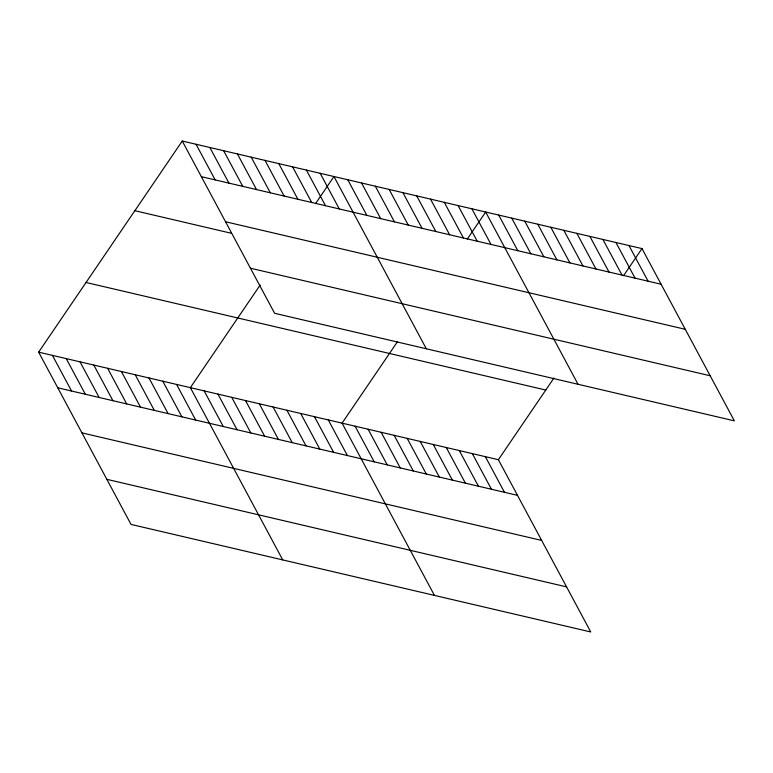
<?xml version="1.0" encoding="UTF-8"?>
<svg xmlns="http://www.w3.org/2000/svg" width="773" height="773" viewBox="0 0 773 773"><rect width="100%" height="100%" fill="white"/><g stroke="black" fill="none" stroke-linecap="round" stroke-linejoin="round"><path stroke-width="1.16" d="M38.65 352.159L498.382 459.713L590.746 631.966L131.014 524.413L38.65 352.159L182.254 141.034L641.986 248.587L734.35 420.841L274.618 313.287L182.254 141.034M260.134 285.082L190.361 387.65L282.725 559.903M315.539 203.618L333.965 176.524L426.329 348.787M397.602 341.511L342.072 423.14L434.436 595.394M467.25 239.118L485.676 212.024L578.04 384.278M498.382 459.713L553.912 378.074M623.56 275.681L641.986 248.587M201.367 176.679L661.099 284.232M225.542 221.754L685.274 329.308M134.869 210.7L231.407 233.291M250.442 268.212L710.174 375.765M86.045 282.483L545.767 390.036M57.762 387.795L517.495 495.348M81.928 432.88L541.66 540.433M106.838 479.328L566.57 586.881M628.961 245.543L648.074 281.179M615.936 242.49L635.048 278.135M602.911 239.446L622.023 275.082M589.886 236.403L608.998 272.038M576.861 233.349L595.964 268.994M563.836 230.306L582.939 265.941M550.811 227.262L569.914 262.897M537.786 224.209L556.889 259.854M524.751 221.165L543.863 256.8M511.726 218.112L530.838 253.757M498.701 215.068L517.813 250.703M471.888 208.797L491 244.432M458.099 205.57L477.202 241.205M444.301 202.342L463.414 237.978M430.513 199.115L449.625 234.75M416.715 195.888L435.827 231.523M402.926 192.661L422.039 228.296M389.138 189.433L408.241 225.069M375.34 186.206L394.452 221.851M361.551 182.979L380.664 218.624M347.763 179.751L366.866 215.396M485.357 456.659L504.46 492.304M472.332 453.616L491.435 489.251M320.177 173.297L339.289 208.942M459.307 450.562L478.41 486.207M306.388 170.079L325.491 205.715M446.282 447.519L465.385 483.154M292.59 166.852L311.703 202.487M433.257 444.475L452.36 480.11M278.802 163.625L297.905 199.26M420.222 441.422L439.335 477.067M265.004 160.398L284.116 196.033M407.197 438.378L426.31 474.013M251.215 157.17L270.328 192.806M394.172 435.334L413.284 470.97M237.427 153.943L256.53 189.578M381.147 432.281L400.259 467.926M223.629 150.716L242.741 186.351M368.122 429.237L387.234 464.873M209.841 147.488L228.953 183.124M355.097 426.184L374.209 461.829M196.052 144.261L215.155 179.896M328.283 419.913L347.386 455.548M314.485 416.686L333.598 452.331M300.697 413.458L319.809 449.103M286.909 410.231L306.011 445.876M273.111 407.004L292.223 442.649M259.322 403.777L278.435 439.422M245.524 400.559L264.637 436.194M231.736 397.332L250.848 432.967M217.947 394.104L237.05 429.74M204.149 390.877L223.262 426.512M176.573 384.423L195.675 420.058M162.774 381.195L181.887 416.831M148.986 377.968L168.099 413.603M135.198 374.741L154.3 410.376M121.4 371.513L140.512 407.158M107.611 368.286L126.724 403.931M93.813 365.059L112.926 400.704M80.025 361.832L99.137 397.477M66.236 358.604L85.339 394.249M52.438 355.387L71.551 391.022"/></g></svg>
